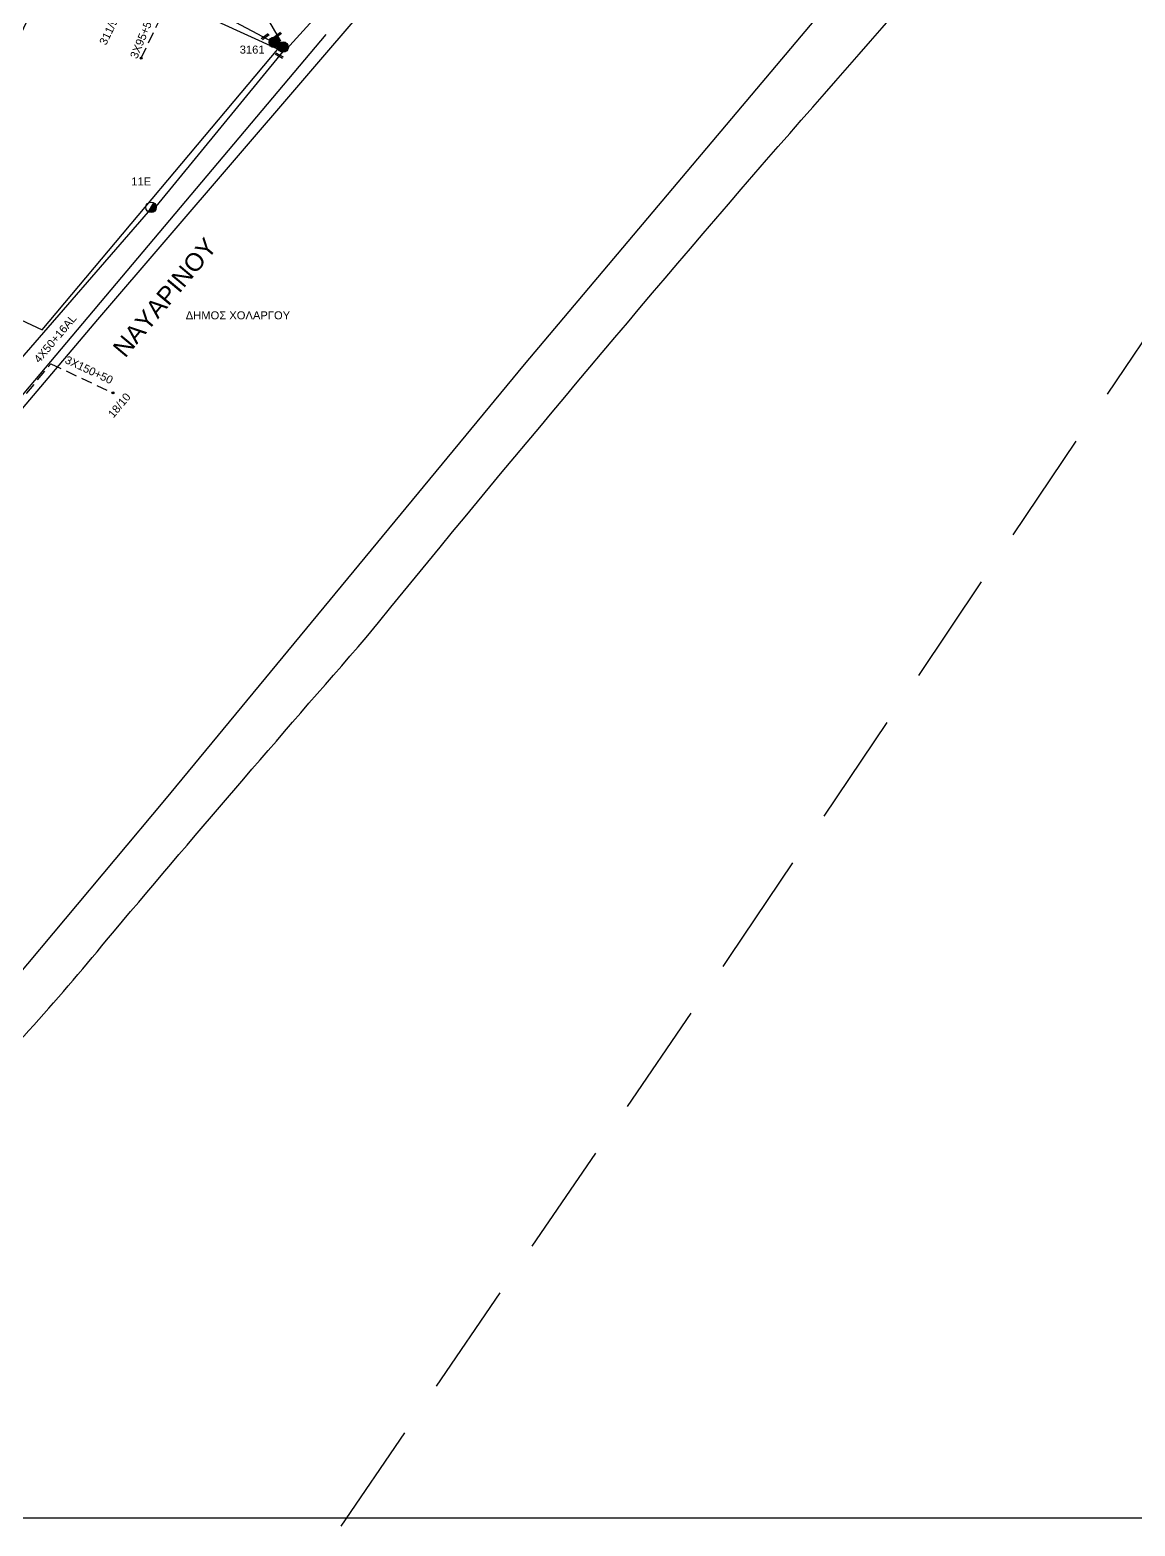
# Model space of a CAD drawing. Header units: millimetres. Extents: x 898 to 3196, y 765 to 1779.
# Drawn here: x 1352.8 to 1601.3, y 769.4 to 1105.9 of the extents above; entities that cross this region are included whole.
import ezdxf
from ezdxf.enums import TextEntityAlignment as Align

# ---------------------------------------------------------------- set-up
doc = ezdxf.new("R2010")
doc.units = ezdxf.units.MM
doc.linetypes.add('DASHED', pattern=[19.05, 12.7, -6.35])
doc.linetypes.add('DASHEDX2', pattern=[38.1, 25.4, -12.7])
for name, color, linetype in [('Γυμνά εναέρια ΧΤ και ΦΟΠ (3Φ)   4x50+16AL', 7, 'Continuous'), ('Επιγραφές - Σχήματα', 7, 'Continuous'), ('Καλώδια ΧΤ   3x150+50AL', 7, 'DASHED'), ('Καλώδια ΧΤ   3x95+50CU', 7, 'DASHED'), ('Μηχανική τομή', 7, 'Continuous'), ('Στύλος Ξύλινος', 7, 'Continuous'), ('Στύλος Ξύλινος @ 1', 7, 'Continuous'), ('Στύλος ΦΜ', 7, 'Continuous'), ('Στύλος ΦΜ @ 1', 7, 'Continuous'), ('Συνδέσεις', 7, 'Continuous'), ('Συνεστραμμένα ΧΤ   3x70+54.6+25AL', 7, 'SYN_LINE'), ('Υπόβαθρο ΔΕΗ', 7, 'Continuous')]:
    doc.layers.add(name, color=color, linetype=linetype)
doc.styles.add('ar', font='arial.ttf')
doc.styles.get("Standard").update_dxf_attribs({"font": 'arial.ttf'})
doc.linetypes.add('SYN_LINE', pattern='A,0.5,-0.0001,["/\\/\\/\\/",Standard,S=0.1,R=0,X=0,Y=-0.05],-0.25', length=0.7501)

# ---------------------------------------------------------------- blocks, each defined once
blk = doc.blocks.new('ΥΠΑΡΧΩΝ ΞΥΛΙΝΟΣ ΣΤΥΛΟΣ')
at = {"layer": 'Στύλος Ξύλινος'}
h = blk.add_hatch(color=7, dxfattribs=at)
h.paths.add_polyline_path([(-2.62, 0, 0.270008), (-1.29, -2.28), (1.3, 2.27, 0.576266)])
h.paths.add_polyline_path([(-1.29, -2.28, 0.574793), (2.62, 0, 0.268822), (1.3, 2.27)])
at = {"layer": 'Στύλος Ξύλινος', "color": 7}
blk.add_line((-1.29, -2.28), (1.3, 2.27), dxfattribs=at)
blk.add_circle((0, 0), 2.62, dxfattribs=at)
at = {"layer": 'Στύλος Ξύλινος', "flags": 4}
for tag, p in [('ΑΡΙΘΜΟΣ', (-4.91, 8.6)), ('ΤΥΠΟΣ', (-4.85, 3.39))]:
    blk.add_attdef(tag, p, '', height=4, dxfattribs=at)
blk = doc.blocks.new('ΥΠΑΡΧΩΝ ΤΣΙΜΕΝΤΕΝΙΟΣ ΣΤΥΛΟΣ')
at = {"layer": 'Στύλος ΦΜ'}
blk.add_hatch(color=7, dxfattribs=at).paths.add_polyline_path([(-1.29, -2.28, 0.574793), (2.62, 0, 0.268822), (1.3, 2.27)])
at = {"layer": 'Στύλος ΦΜ', "color": 7}
blk.add_line((-1.29, -2.28), (1.3, 2.27), dxfattribs=at)
blk.add_circle((0, 0), 2.62, dxfattribs=at)
at = {"layer": 'Στύλος ΦΜ', "flags": 4}
for tag, p in [('ΑΡΙΘΜΟΣ', (-4.68, 8.05)), ('ΤΥΠΟΣ', (-4.91, 3.03))]:
    blk.add_attdef(tag, p, '', height=4, dxfattribs=at)
blk = doc.blocks.new('_ΣΥΝΔΕΣΗ')
at = {"layer": 'Συνδέσεις', "linetype": 'SYN_LINE', "ltscale": 40}
blk.add_hatch(color=256, dxfattribs=at).paths.add_polyline_path([(0.5, -0.01, 1), (-0.5, -0.01, 1)])
at = {"layer": 'Συνδέσεις'}
blk.add_circle((0, -0.01), 0.5, dxfattribs=at)
blk = doc.blocks.new('ΜΗΧΑΝΙΚΗ ΤΟΜΗ')
at = {"layer": 'Μηχανική τομή', "ltscale": 40}
for p, q in [((-1.89, 0.78), (1.89, 0.78)), ((1.89, 0), (-1.89, 0))]:
    blk.add_line(p, q, dxfattribs=at)

msp = doc.modelspace()

# ---------------------------------------------------------------- linework, layer by layer
at = {"layer": 'Γυμνά εναέρια ΧΤ και ΦΟΠ (3Φ)   4x50+16AL'}
for points in [[(1410.52, 1101.63), (1433.87, 1127.42)], [(1381.21, 1066.22), (1409.72, 1101.12)], [(1349.55, 1030.51), (1379.46, 1065.02)]]:
    msp.add_lwpolyline(points, dxfattribs=at)
at = {"layer": 'Επιγραφές - Σχήματα'}
msp.add_lwpolyline([(939.73, 1767.32), (2955.99, 1767.32), (2955.99, 771.15), (939.73, 771.15)], close=True, dxfattribs=at)
at = {"layer": 'Επιγραφές - Σχήματα', "color": 85, "linetype": 'Continuous'}
msp.add_lwpolyline([(1419.32, 1104.9), (1282.25, 942.08), (1302.41, 917.6)], dxfattribs=at)
at = {"layer": 'Καλώδια ΧΤ   3x150+50AL', "color": 6, "ltscale": 0.2}
msp.add_lwpolyline([(1193.58, 1021.19), (1191.82, 1022.5, -0.651343), (1192.77, 1026.7), (1208.07, 1059.07), (1220.23, 1084.98), (1222.4, 1086.3), (1224.97, 1088.4, -0.265191), (1229.28, 1089.12), (1241.63, 1084.05), (1248.6, 1081.03), (1253.28, 1081.23, -0.28269), (1262.94, 1075.85), (1284.22, 1065.76, -0.364995), (1285.97, 1061.91), (1324.18, 1042.96), (1325.2, 1041.15), (1345.64, 1031.51), (1347.44, 1031.67, -0.509386), (1350.46, 1028.22), (1348.71, 1026.31), (1352.13, 1024.24), (1357.47, 1030.84), (1371.47, 1024.28)], format="xyb", dxfattribs=at)
at = {"layer": 'Καλώδια ΧΤ   3x95+50CU', "color": 30, "ltscale": 0.2}
msp.add_lwpolyline([(1377.82, 1099.62), (1383.51, 1111.42), (1383.01, 1112.16, -0.463018), (1383.54, 1114.01, -0.215598)], format="xyb", dxfattribs=at)
at = {"layer": 'Συνεστραμμένα ΧΤ   3x70+54.6+25AL', "color": 30, "ltscale": 20}
msp.add_lwpolyline([(1385.73, 1114.81), (1407.52, 1103.23)], dxfattribs=at)
at = {"layer": 'Συνεστραμμένα ΧΤ   3x70+54.6+25AL', "color": 30, "ltscale": 15}
msp.add_lwpolyline([(1409.21, 1103.41), (1403.47, 1113.45)], dxfattribs=at)
at = {"layer": 'Υπόβαθρο ΔΕΗ'}
msp.add_lwpolyline([(1094.44, 774.18, -0.044755), (1147.01, 794.04, -0.036394), (1210.25, 806.88, 0.059264), (1278.81, 824.09, 0.111083), (1334.25, 861.3, 0.021842), (1370.02, 901.15, -0.004879), (1428.44, 969.26, -0.007422), (1518.45, 1076.73, 0.003751), (1601.05, 1172.12, -0.005971), (1670.71, 1249.68, -0.005621), (1794.27, 1383.29, -0.043389), (1835.66, 1418.39, -0.000323), (1918.52, 1485.75, -0.024478), (1947.88, 1507.44, -0.068706), (1987.24, 1525.03, -0.01154), (2081.97, 1552, -0.010636)], format="xyb", dxfattribs=at)
at = {"layer": 'Υπόβαθρο ΔΕΗ', "linetype": 'DASHEDX2'}
msp.add_lwpolyline([(1422.76, 769.36), (1510.16, 897.46), (1624.73, 1068.03), (1719.78, 1206.18), (1767.67, 1275.89), (1885.29, 1298.73), (2026.92, 1267.81), (2137.7, 1243.56), (2217.11, 1156.77), (2304.03, 1065.05)], dxfattribs=at)
at = {"layer": 'Υπόβαθρο ΔΕΗ'}
for points in [[(1475.6, 1166.3), (1533.86, 1113.77), (1463.97, 1030.69), (1383.03, 932.68), (1338.34, 879.29), (1298.74, 928.7), (1318.28, 953.18), (1305.17, 966.53), (1368.05, 1040.81)], [(1325.73, 1052.45), (1355.55, 1038.48), (1408.53, 1101.6), (1359.67, 1123.97)]]:
    msp.add_lwpolyline(points, close=True, dxfattribs=at)

# ---------------------------------------------------------------- block references
at = {"layer": 'Μηχανική τομή'}
for p, xscale, yscale, zscale, rotation in [((1405.82, 1104.28), 0.4999999999998523, 0.4999999999998523, 0.4999999999998523, 36.68817416462144), ((1408.6, 1104.56), 0.4999999999998523, 0.4999999999998523, 0.4999999999998523, 36.68817416462144), ((1408.74, 1100), 0.4999999999998363, 0.4999999999998363, 0.4999999999998363, 330.6543043033994)]:
    msp.add_blockref('ΜΗΧΑΝΙΚΗ ΤΟΜΗ', p, dxfattribs=dict(at, xscale=xscale, yscale=yscale, zscale=zscale, rotation=rotation))
at = {"layer": 'Στύλος Ξύλινος @ 1', "ltscale": 40}
ref = msp.add_blockref('ΥΠΑΡΧΩΝ ΞΥΛΙΝΟΣ ΣΤΥΛΟΣ', (1407.75, 1103.16), dxfattribs=dict(at, xscale=0.4499999999998181, yscale=0.4499999999998181, zscale=0.4499999999998181))
ref.add_attrib('ΤΥΠΟΣ', '3161', (1399.97, 1100.62), dxfattribs={"layer": 'Στύλος Ξύλινος', "height": 1.8, "flags": 4})
at = {"layer": 'Στύλος Ξύλινος @ 1', "ltscale": 40, "xscale": 0.4499999999998181, "yscale": 0.4499999999998181, "zscale": 0.4499999999998181}
msp.add_blockref('ΥΠΑΡΧΩΝ ΞΥΛΙΝΟΣ ΣΤΥΛΟΣ', (1409.74, 1102.09), dxfattribs=at)
at = {"layer": 'Στύλος ΦΜ @ 1', "ltscale": 40}
ref = msp.add_blockref('ΥΠΑΡΧΩΝ ΤΣΙΜΕΝΤΕΝΙΟΣ ΣΤΥΛΟΣ', (1380.04, 1066.04), dxfattribs=dict(at, xscale=0.4499999999998181, yscale=0.4499999999998181, zscale=0.4499999999998181))
ref.add_attrib('ΤΥΠΟΣ', '11E', (1375.59, 1070.96), dxfattribs={"layer": 'Στύλος ΦΜ', "height": 1.8, "flags": 4})
at = {"layer": 'Συνδέσεις', "xscale": 0.4500000000000455, "yscale": 0.4500000000000455, "zscale": 0.4500000000000455}
for p in [(1377.82, 1099.62), (1371.47, 1024.29)]:
    msp.add_blockref('_ΣΥΝΔΕΣΗ', p, dxfattribs=at)

# ---------------------------------------------------------------- texts
at = {"layer": 'Γυμνά εναέρια ΧΤ και ΦΟΠ (3Φ)   4x50+16AL', "linetype": 'Continuous'}
msp.add_text('4X50+16AL', height=1.8, rotation=49.9147, dxfattribs=at).set_placement((1358.46, 1036.5), align=Align.MIDDLE)
at = {"layer": 'Επιγραφές - Σχήματα', "linetype": 'Continuous', "attachment_point": 1, "style": 'ar'}
for s, insert, char_height, width, rotation in [('311/99', (1368.29, 1103.14), 1.8, 16.3561, 64.0233), ('ΝΑΥΑΡΙΝΟΥ', (1371.13, 1034.54), 4, 36.5107, 50.1238), ('18/10', (1370.18, 1019.64), 1.8, 8.3548, 50.2424)]:
    msp.add_mtext(s, dxfattribs=dict(at, insert=insert, char_height=char_height, width=width, rotation=rotation))
at = {"layer": 'Επιγραφές - Σχήματα', "color": 1, "linetype": 'Continuous', "insert": (1387.83, 1042.64), "char_height": 1.8, "width": 32.5629, "attachment_point": 1, "style": 'ar'}
msp.add_mtext('ΔΗΜΟΣ ΧΟΛΑΡΓΟΥ', dxfattribs=at)
at = {"layer": 'Καλώδια ΧΤ   3x150+50AL', "linetype": 'Continuous', "insert": (1361.25, 1032.73), "char_height": 1.8, "width": 19.6546, "attachment_point": 1, "rotation": 334.8804, "style": 'ar'}
msp.add_mtext('3Χ150+50', dxfattribs=at)
at = {"layer": 'Καλώδια ΧΤ   3x95+50CU', "linetype": 'Continuous'}
msp.add_text('3X95+50CU', height=1.8, rotation=67.4788, dxfattribs=at).set_placement((1378.7, 1106.02), align=Align.MIDDLE)

doc.saveas('drawing.dxf')
